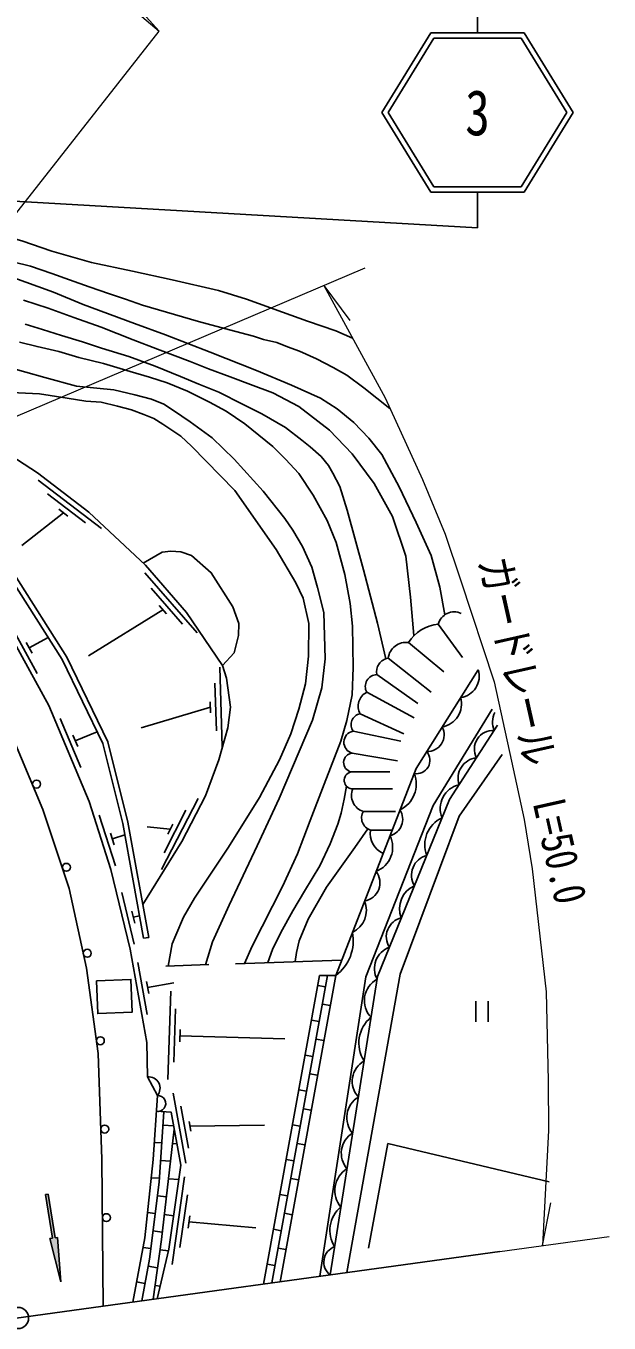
# Model space of a CAD drawing. Units: millimetres at full size, sheet at 1:1000; details may follow other scales. Extents: x 40000 to 680000, y 20000 to 380000.
# Drawn here: x 360352 to 393299, y 235397 to 308656 of the extents above; entities that cross this region are included whole.
import ezdxf
from ezdxf.enums import TextEntityAlignment as Align

# ---------------------------------------------------------------- set-up
doc = ezdxf.new("R2010")
doc.units = ezdxf.units.MM
doc.header["$LTSCALE"] = 1000
doc.linetypes.add('DASHED', pattern=[7.5, 6, -1.5])
for name, color, linetype, lineweight in [('M-BGD', 7, 'Continuous', 25), ('M-BMK-OTRS', 5, 'Continuous', 25), ('M-BMK-SRVR', 3, 'Continuous', 25), ('M-STR-HTXT', 7, 'Continuous', 13), ('M-STR-STRC', 7, 'Continuous', 25)]:
    doc.layers.add(name, color=color, linetype=linetype, lineweight=lineweight)
doc.styles.add('ＭＳ ゴシック', font='')
doc.styles.get('ＭＳ ゴシック').set_extended_font_data('MS Gothic')

msp = doc.modelspace()

# ---------------------------------------------------------------- hatches: boundary and pattern name
at = {"layer": 'M-STR-STRC'}
msp.add_hatch(color=256, dxfattribs=at).paths.add_polyline_path([(362317, 237734), (362144, 240238), (361996, 240215), (361601, 242683), (361453, 242659), (361847, 240191), (361699, 240166)])

# ---------------------------------------------------------------- linework, layer by layer
at = {"layer": 'M-BGD'}
for p, q in [((364620, 280279), (361040, 283004)), ((363723, 280585), (361574, 282221)), ((362717, 280973), (362216, 281355)), ((362467, 281164), (360127, 279303)), ((370019, 274381), (367065, 277776)), ((369202, 274863), (367430, 276900)), ((368090, 275684), (363886, 273090)), ((368296, 275447), (367883, 275922)), ((383649, 274862), (385022, 272982)), ((359549, 274705), (360996, 272077)), ((360535, 273535), (361601, 274122)), ((360367, 273842), (360704, 273229)), ((381961, 273826), (383955, 272172)), ((380824, 272953), (383239, 271031)), ((371442, 267948), (371300, 272445)), ((380180, 272020), (382498, 270396)), ((371114, 268838), (371029, 271536)), ((370782, 269863), (370762, 270492)), ((379609, 271023), (382281, 269576)), ((370772, 270177), (366858, 269009)), ((379238, 269807), (381709, 268673)), ((362280, 269539), (363445, 266774)), ((363003, 268596), (363275, 267951)), ((363139, 268273), (364373, 268793)), ((378835, 268823), (381540, 268268)), ((378787, 267585), (381339, 267142)), ((378731, 266525), (380913, 266525)), ((378847, 265564), (381067, 265564)), ((368008, 261020), (370075, 265017)), ((364492, 264077), (365405, 261219)), ((368155, 261957), (369395, 264356)), ((379418, 264298), (381224, 264298)), ((365127, 263073), (365340, 262406)), ((368508, 263294), (367201, 263423)), ((368364, 263014), (368653, 263574)), ((379820, 263239), (381042, 263242)), ((365234, 262739), (365943, 262966)), ((365776, 259708), (366473, 256791)), ((366335, 258660), (366498, 257979)), ((366416, 258319), (366769, 258404)), ((367296, 257181), (367001, 257127)), ((366670, 255770), (367199, 252817)), ((373773, 237599), (376938, 255031)), ((374242, 237663), (377395, 255031)), ((374711, 237728), (377852, 255031)), ((376938, 255031), (377852, 255031)), ((367168, 254691), (367291, 254002)), ((367229, 254347), (368706, 254611)), ((376836, 254470), (377279, 254390)), ((368532, 254145), (368377, 249147)), ((385777, 253576), (385777, 252402)), ((386477, 253576), (386477, 252402)), ((368801, 253136), (368708, 250137)), ((377100, 253406), (377543, 253326)), ((376479, 252503), (376921, 252422)), ((369065, 251977), (369044, 251277)), ((369054, 251627), (374974, 251443)), ((376743, 251438), (377186, 251358)), ((376121, 250535), (376564, 250454)), ((376386, 249470), (376828, 249390)), ((368670, 248372), (369386, 244436)), ((375764, 248567), (376207, 248486)), ((369108, 247638), (369538, 245277)), ((376028, 247503), (376471, 247422)), ((368701, 246528), (368088, 246569)), ((369568, 246787), (369669, 246236)), ((369618, 246512), (373822, 246577)), ((375407, 246599), (375850, 246519)), ((368022, 245571), (367600, 245599)), ((368885, 245514), (368637, 245530)), ((375671, 245535), (376114, 245454)), ((389906, 243365), (380794, 245535)), ((368522, 244536), (367956, 244573)), ((375050, 244631), (375493, 244551)), ((367890, 243575), (367427, 243606)), ((368989, 243502), (368406, 243541)), ((369315, 243665), (368615, 238714)), ((375314, 243567), (375757, 243487)), ((368287, 242518), (367778, 242582)), ((369472, 242633), (369052, 239662)), ((374693, 242663), (375135, 242583)), ((367653, 241590), (367221, 241644)), ((368700, 241458), (368171, 241524)), ((369608, 241452), (369510, 240759)), ((369559, 241106), (373347, 240770)), ((374957, 241599), (375400, 241519)), ((368055, 240531), (367528, 240597)), ((374335, 240695), (374778, 240615)), ((367403, 239605), (366968, 239660)), ((374600, 239631), (375042, 239551)), ((368410, 239479), (367927, 239539)), ((367787, 238519), (367257, 238616)), ((373978, 238728), (374421, 238647)), ((367077, 237633), (366603, 237719)), ((367935, 237476), (367650, 237528))]:
    msp.add_line(p, q, dxfattribs=at)
at = {"layer": 'M-BGD', "linetype": 'DASHED'}
for p, q in [((378190, 255899), (368258, 255556)), ((380794, 245535), (379485, 238387))]:
    msp.add_line(p, q, dxfattribs=at)
at = {"layer": 'M-BGD'}
for points in [[(367224, 249306), (367176, 251240), (366233, 256507), (365154, 261019), (363930, 264849), (361643, 270279), (358944, 275182), (355803, 279473), (350282, 285819), (349656, 289472), (350200, 291303), (340288, 302347), (345371, 300204), (346356, 301086), (345015, 303631), (342007, 304873), (338442, 303940), (338085, 302719), (347772, 292171)], [(347863, 300425), (350598, 299535), (353643, 298576), (356190, 297700), (358216, 297048), (360124, 296515), (361818, 295935), (364062, 295294), (366372, 294808), (368623, 294311), (371234, 293705), (372810, 293231), (374847, 292497), (376262, 291973), (377861, 291428), (378800, 291027)], [(380917, 287051), (379434, 288222), (378491, 288926), (377707, 289365), (376777, 289856), (375807, 290281), (375129, 290533), (374531, 290772), (373774, 290945), (373202, 291131), (371859, 291500), (370109, 291968), (368742, 292352), (366947, 292890), (365970, 293230), (365070, 293521), (363930, 293928), (362822, 294319), (361811, 294682), (360603, 295086), (359619, 295336)], [(359452, 294510), (361901, 293611), (363583, 292929), (366477, 291842), (368241, 291210), (370762, 290240), (373371, 289189), (375363, 288366), (376993, 287627), (377928, 287039), (378872, 286265), (379727, 285366), (380467, 284448), (381431, 282618), (382393, 280606), (383257, 278745), (383742, 276961), (384015, 275397)], [(382272, 274222), (382075, 276391), (381813, 278706), (381055, 280943), (380032, 282805), (378789, 284483), (377510, 285826), (375775, 287168), (374295, 287926), (373049, 288413), (371889, 288833), (370674, 289299), (369624, 289700), (367778, 290403), (366412, 290929), (364606, 291644), (363051, 292198), (361603, 292716), (360209, 293163)], [(360309, 291819), (361287, 291518), (362356, 291176), (363542, 290817), (364622, 290456), (366167, 289989), (367663, 289446), (369091, 288862), (370113, 288426), (371258, 287966), (372594, 287290), (373680, 286739), (375019, 285985), (375937, 285267), (376405, 284891), (377032, 284332), (377441, 283822), (377700, 283388), (378092, 282637), (378505, 281314), (379423, 277941), (380219, 274918), (380677, 272916)], [(372709, 255710), (373129, 256690), (374849, 260057), (375690, 261901), (376406, 263784), (377196, 265838), (378141, 268262), (378486, 269437), (378786, 270876), (378844, 272426), (378810, 274764), (378672, 276031), (378372, 277667), (377888, 279484), (377370, 280728), (376575, 282156), (375768, 283377), (375019, 284183), (374293, 284909), (372722, 286180), (371673, 286905), (370717, 287401), (369472, 288034), (368332, 288495), (367325, 288821), (366242, 289144), (364732, 289582), (363349, 289939), (362208, 290273), (360980, 290546), (359988, 290787)], [(349656, 289472), (352957, 285856), (355020, 283449), (357343, 280535), (359457, 277510), (362395, 272866), (364696, 268128), (365824, 263620), (367001, 257127)], [(349756, 289808), (353182, 286054), (355252, 283640), (357583, 280714), (359707, 277676), (362657, 273012), (364979, 268231), (366118, 263683), (367296, 257181)], [(359276, 289398), (361415, 288793), (363209, 288318), (365327, 288102), (366501, 287817), (367452, 287580), (368144, 287299), (368684, 286932), (369624, 286305), (370867, 285387), (372120, 284188), (373765, 282378), (374975, 280845), (375440, 280186), (375980, 279257), (376499, 278090), (376823, 276945), (377180, 275519), (377254, 272906), (377062, 271273), (376538, 269448), (374668, 265023), (373409, 262349), (371831, 259002), (370895, 256927), (370497, 255634)], [(351321, 288094), (352663, 287803), (355148, 286898), (357545, 285649), (360998, 283413), (363907, 281199), (367100, 278192), (369419, 275527), (371465, 272530), (371683, 271822), (371912, 270187), (371768, 269009), (371252, 267204), (370493, 265173), (369164, 262603), (366958, 259045)], [(368392, 255561), (368612, 256816), (368812, 257304), (369263, 258320), (369880, 259398), (371806, 262269), (373549, 265073), (374678, 267207), (375320, 268680), (375776, 270078), (376151, 271506), (376323, 273066), (376333, 274916), (376019, 276344), (375604, 277205), (374489, 279089), (372148, 282412), (369700, 284927), (369112, 285479), (368095, 286174), (367578, 286477), (367008, 286709), (366312, 286976), (365528, 287172), (364600, 287404), (363744, 287458), (362675, 287629), (361122, 287870), (358732, 287985)], [(364721, 236349), (364643, 244650), (364426, 250626), (363774, 255434), (362799, 259936), (361313, 264406), (359660, 268313), (357709, 271734), (355537, 274889), (351836, 279515), (349375, 282284)], [(366976, 278309), (368044, 278929), (368533, 278988), (369096, 278952), (369708, 278745), (370818, 277769), (372047, 275840), (372382, 274901), (372367, 274223), (372118, 273257), (371465, 272530)], [(377852, 255031), (382391, 266716), (385911, 272282)], [(386689, 270077), (383352, 264626), (379560, 254960), (376952, 238037)], [(377539, 238119), (380213, 254968), (384277, 264962), (387001, 269166)], [(378480, 238248), (381497, 255100), (384824, 264026), (387257, 267504)], [(374026, 255765), (374279, 256493), (374761, 257449), (375426, 258677), (376098, 259793), (376953, 261225), (377542, 262462), (377973, 263576), (378163, 264198), (378328, 264982), (378469, 265718)], [(379660, 263313), (378929, 262264), (377339, 260017), (376307, 258213), (375787, 256993), (375641, 256322), (375564, 255809)], [(366389, 236579), (367070, 240206), (367536, 244644), (367777, 248241), (367224, 249306)], [(368138, 247331), (367875, 243357), (367328, 239001), (366897, 236649)], [(367718, 247356), (368559, 247306), (369104, 244314), (368434, 239579), (367767, 236769)], [(367541, 236738), (368006, 240110), (368733, 246350)]]:
    msp.add_lwpolyline(points, dxfattribs=at)
msp.add_lwpolyline([(364331, 254729), (364407, 252880), (366355, 252960), (366279, 254808)], close=True, dxfattribs=at)
for centre in [(360951, 265840), (362637, 261136), (363820, 256283), (364556, 251340), (364806, 246349), (364899, 241350)]:
    msp.add_circle(centre, 225, dxfattribs=at)
for centre, radius, start, end in [((384542, 274644), 919, 64.27427, 166.31546), ((383825, 272681), 2187, 94.61313, 148.45461), ((381811, 272844), 993, 81.30711, 173.71497), ((380943, 272182), 780, 98.79599, 191.96775), ((380201, 271346), 674, 91.74776, 208.6151), ((384734, 271933), 1228, 278.86682, 16.51174), ((379992, 270242), 870, 116.13014, 209.98896), ((383611, 270386), 1354, 281.10602, 14.27257), ((379348, 269187), 629, 100.06889, 215.40246), ((387993, 269340), 1275, 154.87194, 201.67437), ((383029, 268622), 949, 268.04577, 27.33279), ((386745, 267814), 1057, 86.56012, 207.57898), ((378950, 268198), 635, 100.43835, 255.09504), ((378839, 267051), 536, 95.59787, 258.37452), ((382418, 267181), 760, 259.63945, 40.39388), ((385944, 266153), 1180, 96.60707, 197.53206), ((378824, 266049), 486, 101.00222, 272.69678), ((380819, 265823), 1585, 294.85567, 22.68977), ((379678, 265192), 931, 156.53545, 253.81783), ((385134, 264458), 1376, 103.25259, 202.26529), ((380042, 263929), 725, 149.31929, 252.1682), ((380678, 263857), 964, 284.39609, 33.14936), ((384568, 262411), 1681, 114.89432, 200.84877), ((381021, 263039), 1218, 170.53595, 246.20411), ((379615, 262270), 1458, 290.9313, 26.61414), ((383300, 260690), 1163, 105.11803, 210.62506), ((379308, 260268), 1046, 279.81208, 37.73336), ((382873, 258807), 1412, 113.94307, 201.80002), ((378195, 258718), 1392, 295.62996, 21.91551), ((381815, 257211), 1102, 103.28772, 212.4554), ((376429, 256983), 2416, 306.09267, 11.45278), ((381324, 255414), 1283, 109.99305, 207.84056), ((380844, 253610), 1371, 118.53128, 223.43331), ((381048, 251214), 1885, 129.53536, 212.42921), ((380113, 249053), 1324, 119.70716, 222.25741), ((367278, 248658), 650, 320.11492, 94.73404), ((367802, 247795), 447, 259.1381, 93.19769), ((379828, 247007), 1349, 121.01467, 220.94989), ((379508, 244982), 1338, 121.4596, 220.50496), ((379246, 242885), 1441, 121.60643, 220.35814), ((379237, 240629), 1714, 129.46006, 212.50451), ((378102, 238844), 918, 109.74712, 232.21746)]:
    msp.add_arc(centre, radius, start, end, dxfattribs=at)
at = {"layer": 'M-BMK-OTRS'}
msp.add_line((329927, 231544), (387126, 239442), dxfattribs=at)
at = {"layer": 'M-BMK-SRVR'}
msp.add_circle((359905, 235683), 600, dxfattribs=at)
at = {"layer": 'M-STR-HTXT'}
for p, q in [((367882, 308357), (366250, 310191)), ((353839, 290489), (367882, 308357)), ((379509, 294977), (357545, 285649)), ((377183, 293989), (378648, 292019)), ((389532, 239775), (390004, 242184)), ((387126, 239442), (393299, 240295))]:
    msp.add_line(p, q, dxfattribs=at)
for points in [[(309912, 334400), (311758, 334377), (315592, 333748), (320009, 332808), (324184, 331722), (329543, 330132), (335471, 328002), (335858, 327891), (336826, 327464), (338242, 326928), (343932, 324290), (350015, 321082), (351399, 320223), (353198, 319202), (354345, 318425), (356858, 316811), (358113, 315881), (360386, 314391), (362124, 313018), (363581, 312010), (367882, 308357)], [(377183, 293989), (380642, 287652), (382753, 283047), (384041, 279955), (384913, 277375), (386800, 271608), (387784, 267125), (388494, 263834), (388953, 261045), (389749, 254098), (389854, 249083), (389883, 246277), (389532, 239775)]]:
    msp.add_lwpolyline(points, dxfattribs=at)
at = {"layer": 'M-STR-STRC'}
for p, q in [((385867, 308261), (385867, 326264)), ((383231, 308261), (380467, 303761)), ((383399, 307961), (380819, 303761)), ((383231, 308261), (388503, 308261)), ((383399, 307961), (388336, 307961)), ((390915, 303761), (388336, 307961)), ((391267, 303761), (388503, 308261)), ((380467, 303761), (383231, 299261)), ((380819, 303761), (383399, 299561)), ((388336, 299561), (390915, 303761)), ((388503, 299261), (391267, 303761)), ((287693, 302891), (385867, 297261)), ((383231, 299261), (388503, 299261)), ((383399, 299561), (388336, 299561)), ((385867, 299261), (385867, 297261)), ((361601, 242683), (361453, 242659)), ((361453, 242659), (361847, 240191)), ((361996, 240215), (361601, 242683)), ((361847, 240191), (361699, 240166)), ((361699, 240166), (362317, 237734)), ((362143, 240238), (361996, 240215)), ((362317, 237734), (362144, 240238))]:
    msp.add_line(p, q, dxfattribs=at)

# ---------------------------------------------------------------- texts
at = {"layer": 'M-STR-HTXT', "style": 'ＭＳ ゴシック', "width": 0.8}
msp.add_text('ガードレール\u3000L=50.0', height=1833, rotation=282.648, dxfattribs=at).set_placement((387565, 268568), align=Align.BOTTOM_CENTER)
at = {"layer": 'M-STR-STRC', "style": 'ＭＳ ゴシック', "width": 0.8}
msp.add_text('3', height=2566, dxfattribs=at).set_placement((385867, 303761), align=Align.MIDDLE_CENTER)

doc.saveas('drawing.dxf')
